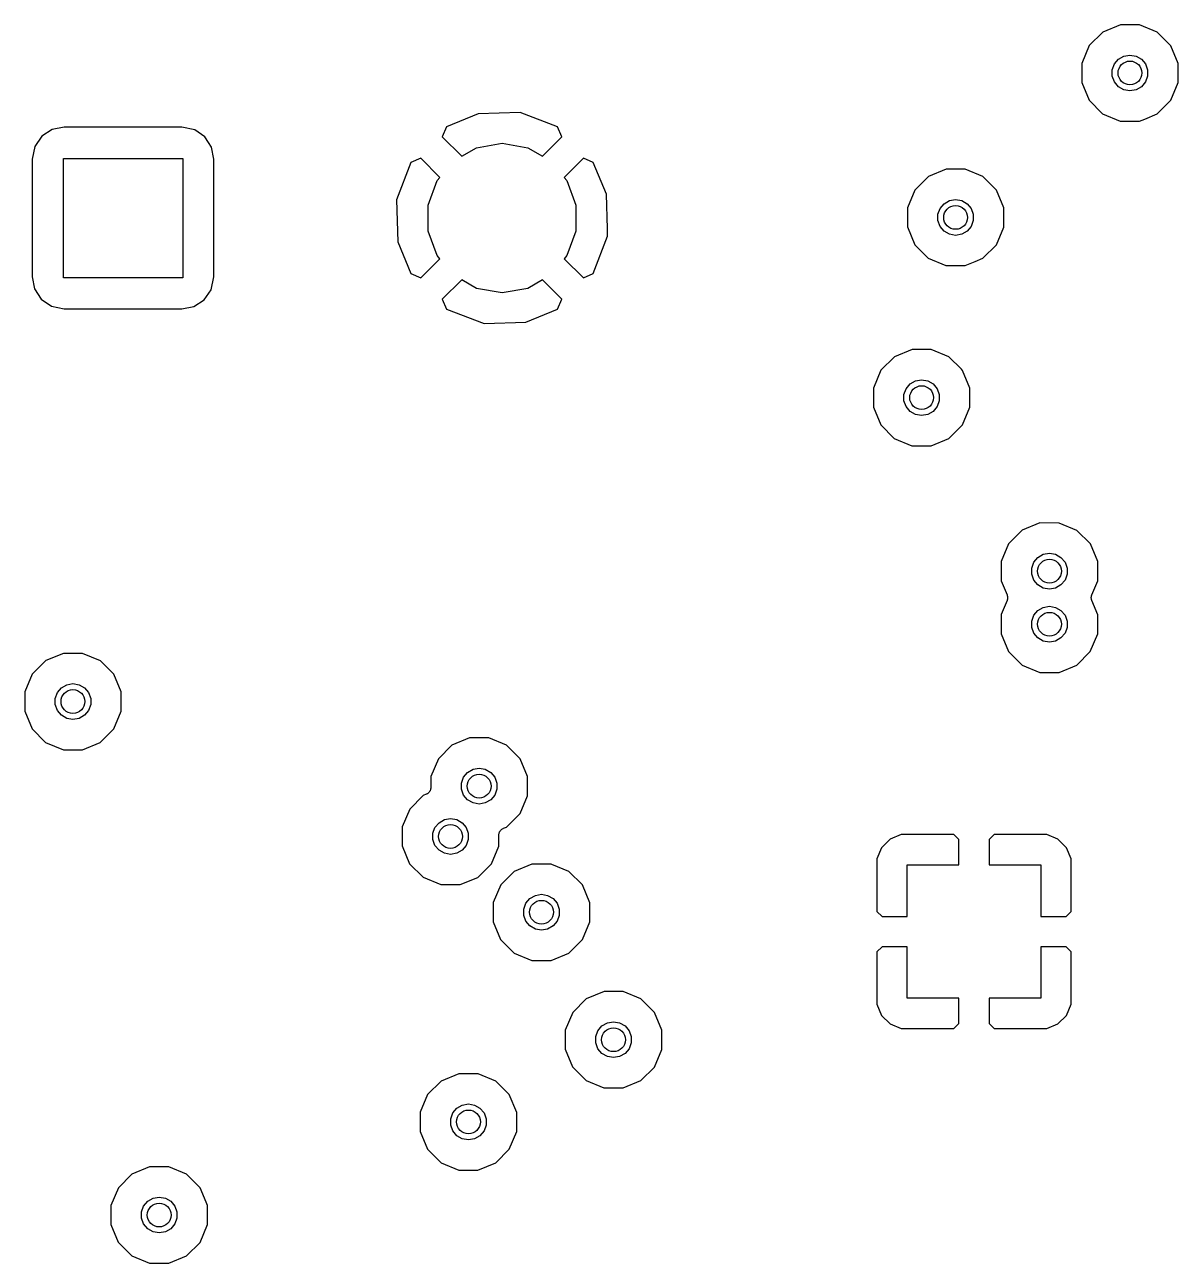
# Model space of a CAD drawing. Extents: x 10 to 287, y -200 to -10.
# Drawn here: x 118.6 to 137.92, y -67.86 to -47.1 of the extents above; entities that cross this region are included whole.
import ezdxf

# ---------------------------------------------------------------- set-up
doc = ezdxf.new("R2010")
doc.units = 0
doc.header["$MEASUREMENT"] = 0
doc.layers.add('BLACK', color=7, linetype='CONTINUOUS')

msp = doc.modelspace()

# ---------------------------------------------------------------- linework, layer by layer
at = {"layer": 'Black'}
for p, q in [((136.952, -47.1042), (136.655, -47.2269)), ((137.273, -47.1044), (136.952, -47.1042)), ((137.57, -47.2277), (137.273, -47.1044)), ((136.655, -47.2269), (136.427, -47.4539)), ((137.708, -47.3664), (137.57, -47.2277)), ((136.427, -47.4539), (136.304, -47.7506)), ((137.797, -47.4551), (137.708, -47.3664)), ((137.92, -47.7521), (137.797, -47.4551)), ((136.851, -47.7616), (136.918, -47.6815)), ((136.918, -47.6815), (137.009, -47.6293)), ((137.009, -47.6293), (137.112, -47.6112)), ((137.112, -47.6112), (137.215, -47.6293)), ((137.215, -47.6293), (137.305, -47.6815)), ((137.305, -47.6815), (137.372, -47.7616)), ((136.304, -47.7506), (136.304, -48.072)), ((136.815, -47.8598), (136.851, -47.7616)), ((136.815, -47.9643), (136.815, -47.8598)), ((137.372, -47.7616), (137.408, -47.8598)), ((137.408, -47.8598), (137.408, -47.9643)), ((137.919, -48.0734), (137.92, -47.7521)), ((136.304, -48.072), (136.427, -48.369)), ((136.851, -48.0625), (136.815, -47.9643)), ((136.918, -48.1425), (136.851, -48.0625)), ((137.009, -48.1947), (136.918, -48.1425)), ((137.305, -48.1425), (137.215, -48.1947)), ((137.372, -48.0625), (137.305, -48.1425)), ((137.408, -47.9643), (137.372, -48.0625)), ((137.796, -48.3702), (137.919, -48.0734)), ((137.112, -48.2129), (137.009, -48.1947)), ((137.215, -48.1947), (137.112, -48.2129)), ((136.427, -48.369), (136.654, -48.5964)), ((137.569, -48.5972), (137.796, -48.3702)), ((126.195, -48.5952), (125.665, -48.8148)), ((126.896, -48.5764), (126.195, -48.5952)), ((127.523, -48.8166), (126.896, -48.5764)), ((136.654, -48.5964), (136.95, -48.7196)), ((136.95, -48.7196), (137.272, -48.7199)), ((137.272, -48.7199), (137.36, -48.6833)), ((137.36, -48.6833), (137.569, -48.5972)), ((137.36, -48.6833), (137.36, -48.6833)), ((118.883, -48.9721), (118.767, -49.1418)), ((119.057, -48.8604), (118.883, -48.9721)), ((119.256, -48.8229), (119.057, -48.8604)), ((121.23, -48.8229), (119.256, -48.8229)), ((121.445, -48.8662), (121.23, -48.8229)), ((121.614, -48.9822), (121.445, -48.8662)), ((125.665, -48.8148), (125.591, -48.9814)), ((127.596, -48.9814), (127.523, -48.8166)), ((118.767, -49.1418), (118.724, -49.356)), ((121.676, -49.0784), (121.614, -48.9822)), ((121.726, -49.1559), (121.676, -49.0784)), ((121.676, -49.0784), (121.676, -49.0784)), ((121.764, -49.3552), (121.726, -49.1559)), ((125.591, -48.9814), (125.917, -49.3069)), ((125.917, -49.3069), (126.165, -49.164)), ((126.165, -49.164), (126.594, -49.0883)), ((126.594, -49.0883), (127.023, -49.164)), ((127.023, -49.164), (127.27, -49.3069)), ((127.27, -49.3069), (127.596, -48.9814)), ((118.724, -49.356), (118.724, -51.3304)), ((119.244, -51.3423), (119.244, -49.3433)), ((119.244, -49.3433), (121.243, -49.3433)), ((121.243, -49.3433), (121.243, -51.3423)), ((121.764, -50.0187), (121.764, -49.3552)), ((125.232, -49.3406), (125.067, -49.4134)), ((125.553, -49.6612), (125.232, -49.3406)), ((127.955, -49.3406), (127.634, -49.6612)), ((128.122, -49.4142), (127.955, -49.3406)), ((125.067, -49.4134), (124.827, -50.0405)), ((128.341, -49.9443), (128.122, -49.4142)), ((134.031, -49.5248), (133.734, -49.6475)), ((134.352, -49.5251), (134.031, -49.5248)), ((134.649, -49.6483), (134.352, -49.5251)), ((125.358, -50.125), (125.507, -49.7156)), ((125.507, -49.7156), (125.553, -49.6612)), ((127.634, -49.6612), (127.68, -49.7156)), ((127.68, -49.7156), (127.829, -50.125)), ((133.734, -49.6475), (133.506, -49.8745)), ((134.876, -49.8757), (134.649, -49.6483)), ((128.357, -50.5212), (128.341, -49.9443)), ((133.506, -49.8745), (133.383, -50.1713)), ((134.999, -50.1727), (134.876, -49.8757)), ((121.764, -51.3296), (121.764, -50.0187)), ((124.827, -50.0405), (124.846, -50.7413)), ((125.358, -50.5606), (125.358, -50.125)), ((127.829, -50.125), (127.829, -50.5606)), ((133.383, -50.1713), (133.383, -50.4926)), ((133.894, -50.2804), (133.93, -50.1822)), ((133.93, -50.1822), (133.997, -50.1022)), ((133.997, -50.1022), (134.088, -50.0499)), ((134.088, -50.0499), (134.191, -50.0318)), ((134.191, -50.0318), (134.294, -50.0499)), ((134.294, -50.0499), (134.384, -50.1022)), ((134.384, -50.1022), (134.451, -50.1822)), ((134.451, -50.1822), (134.487, -50.2804)), ((134.998, -50.494), (134.999, -50.1727)), ((133.894, -50.3849), (133.894, -50.2804)), ((133.93, -50.4831), (133.894, -50.3849)), ((134.487, -50.3849), (134.451, -50.4831)), ((134.487, -50.2804), (134.487, -50.3849)), ((125.507, -50.97), (125.358, -50.5606)), ((127.829, -50.5606), (127.68, -50.97)), ((128.36, -50.6451), (128.357, -50.5212)), ((133.383, -50.4926), (133.506, -50.7896)), ((133.997, -50.5631), (133.93, -50.4831)), ((134.088, -50.6154), (133.997, -50.5631)), ((134.191, -50.6335), (134.088, -50.6154)), ((134.294, -50.6154), (134.191, -50.6335)), ((134.384, -50.5631), (134.294, -50.6154)), ((134.451, -50.4831), (134.384, -50.5631)), ((134.875, -50.7908), (134.998, -50.494)), ((124.846, -50.7413), (125.066, -51.2714)), ((128.12, -51.2722), (128.36, -50.6451)), ((133.506, -50.7896), (133.733, -51.017)), ((134.648, -51.0178), (134.875, -50.7908)), ((125.232, -51.345), (125.553, -51.0244)), ((125.553, -51.0244), (125.507, -50.97)), ((127.68, -50.97), (127.634, -51.0244)), ((127.634, -51.0244), (127.955, -51.345)), ((133.733, -51.017), (134.029, -51.1402)), ((134.519, -51.0709), (134.648, -51.0178)), ((134.029, -51.1402), (134.351, -51.1405)), ((134.351, -51.1405), (134.519, -51.0709)), ((118.724, -51.3304), (118.761, -51.5297)), ((121.243, -51.3423), (119.244, -51.3423)), ((121.72, -51.5438), (121.764, -51.3296)), ((125.066, -51.2714), (125.232, -51.345)), ((125.917, -51.3787), (125.591, -51.7042)), ((126.165, -51.5216), (125.917, -51.3787)), ((127.27, -51.3787), (127.023, -51.5216)), ((127.596, -51.7042), (127.27, -51.3787)), ((127.955, -51.345), (128.12, -51.2722)), ((118.761, -51.5297), (118.873, -51.7034)), ((121.604, -51.7135), (121.679, -51.6042)), ((121.679, -51.6042), (121.72, -51.5438)), ((121.679, -51.6042), (121.679, -51.6042)), ((126.594, -51.5973), (126.165, -51.5216)), ((127.023, -51.5216), (126.594, -51.5973)), ((118.873, -51.7034), (119.043, -51.8194)), ((119.043, -51.8194), (119.257, -51.8627)), ((119.257, -51.8627), (121.231, -51.8627)), ((121.231, -51.8627), (121.431, -51.8252)), ((121.431, -51.8252), (121.604, -51.7135)), ((125.591, -51.7042), (125.664, -51.869)), ((125.664, -51.869), (126.291, -52.1092)), ((126.992, -52.0904), (127.522, -51.8708)), ((127.522, -51.8708), (127.596, -51.7042)), ((126.291, -52.1092), (126.992, -52.0904)), ((133.165, -52.6675), (132.937, -52.8946)), ((133.462, -52.5448), (133.165, -52.6675)), ((133.783, -52.5451), (133.462, -52.5448)), ((134.08, -52.6683), (133.783, -52.5451)), ((134.289, -52.8782), (134.08, -52.6683)), ((132.937, -52.8946), (132.814, -53.1913)), ((134.307, -52.8958), (134.289, -52.8782)), ((134.43, -53.1927), (134.307, -52.8958)), ((133.361, -53.2023), (133.428, -53.1222)), ((133.428, -53.1222), (133.519, -53.07)), ((133.519, -53.07), (133.622, -53.0518)), ((133.622, -53.0518), (133.725, -53.07)), ((133.725, -53.07), (133.815, -53.1222)), ((133.815, -53.1222), (133.882, -53.2023)), ((132.814, -53.1913), (132.814, -53.5127)), ((133.325, -53.3005), (133.361, -53.2023)), ((133.325, -53.4049), (133.325, -53.3005)), ((133.882, -53.2023), (133.918, -53.3005)), ((133.918, -53.3005), (133.918, -53.4049)), ((134.429, -53.5141), (134.43, -53.1927)), ((132.814, -53.5127), (132.937, -53.8096)), ((133.361, -53.5031), (133.325, -53.4049)), ((133.428, -53.5832), (133.361, -53.5031)), ((133.882, -53.5031), (133.815, -53.5832)), ((133.918, -53.4049), (133.882, -53.5031)), ((134.306, -53.8108), (134.429, -53.5141)), ((133.519, -53.6354), (133.428, -53.5832)), ((133.622, -53.6536), (133.519, -53.6354)), ((133.725, -53.6354), (133.622, -53.6536)), ((133.815, -53.5832), (133.725, -53.6354)), ((132.937, -53.8096), (133.164, -54.0371)), ((134.079, -54.0379), (134.306, -53.8108)), ((133.164, -54.0371), (133.46, -54.1603)), ((133.46, -54.1603), (133.782, -54.1606)), ((133.782, -54.1606), (134.079, -54.0379)), ((135.306, -55.5758), (135.079, -55.8029)), ((135.603, -55.4531), (135.306, -55.5758)), ((135.924, -55.4534), (135.603, -55.4531)), ((136.221, -55.5766), (135.924, -55.4534)), ((136.448, -55.8041), (136.221, -55.5766)), ((135.079, -55.8029), (134.955, -56.0996)), ((136.571, -56.101), (136.448, -55.8041)), ((135.502, -56.1106), (135.57, -56.0305)), ((135.57, -56.0305), (135.66, -55.9783)), ((135.66, -55.9783), (135.763, -55.9601)), ((135.763, -55.9601), (135.866, -55.9783)), ((135.866, -55.9783), (135.956, -56.0305)), ((135.956, -56.0305), (136.024, -56.1106)), ((134.955, -56.0996), (134.955, -56.421)), ((135.467, -56.2088), (135.502, -56.1106)), ((135.467, -56.3132), (135.467, -56.2088)), ((136.024, -56.1106), (136.059, -56.2088)), ((136.059, -56.2088), (136.059, -56.3132)), ((136.571, -56.319), (136.571, -56.101)), ((134.955, -56.421), (135.053, -56.6572)), ((135.502, -56.4114), (135.467, -56.3132)), ((135.57, -56.4915), (135.502, -56.4114)), ((136.024, -56.4114), (135.956, -56.4915)), ((136.059, -56.3132), (136.024, -56.4114)), ((136.473, -56.6566), (136.571, -56.4224)), ((136.571, -56.4224), (136.571, -56.319)), ((135.053, -56.6572), (135.054, -56.6627)), ((135.66, -56.5437), (135.57, -56.4915)), ((135.763, -56.5619), (135.66, -56.5437)), ((135.866, -56.5437), (135.763, -56.5619)), ((135.956, -56.4915), (135.866, -56.5437)), ((136.472, -56.662), (136.473, -56.6566)), ((135.053, -56.7544), (134.955, -56.9886)), ((135.054, -56.749), (135.053, -56.7544)), ((135.054, -56.6627), (135.057, -56.6676)), ((135.056, -56.744), (135.054, -56.749)), ((135.059, -56.7276), (135.056, -56.744)), ((135.057, -56.6676), (135.059, -56.6841)), ((135.059, -56.6841), (135.062, -56.7003)), ((135.062, -56.7114), (135.059, -56.7276)), ((135.062, -56.7003), (135.062, -56.7058)), ((135.062, -56.7058), (135.062, -56.7114)), ((135.66, -56.8673), (135.763, -56.8491)), ((135.763, -56.8491), (135.866, -56.8673)), ((136.464, -56.6996), (136.467, -56.6834)), ((136.464, -56.7052), (136.464, -56.6996)), ((136.464, -56.7107), (136.464, -56.7052)), ((136.467, -56.7269), (136.464, -56.7107)), ((136.467, -56.6834), (136.47, -56.667)), ((136.469, -56.7434), (136.467, -56.7269)), ((136.472, -56.7483), (136.469, -56.7434)), ((136.47, -56.667), (136.472, -56.662)), ((136.473, -56.7538), (136.472, -56.7483)), ((136.571, -56.99), (136.473, -56.7538)), ((134.955, -56.9886), (134.955, -57.31)), ((135.467, -57.0978), (135.502, -56.9996)), ((135.502, -56.9996), (135.57, -56.9195)), ((135.57, -56.9195), (135.66, -56.8673)), ((135.866, -56.8673), (135.956, -56.9195)), ((135.956, -56.9195), (136.024, -56.9996)), ((136.024, -56.9996), (136.059, -57.0978)), ((136.571, -57.3114), (136.571, -56.99)), ((135.467, -57.2022), (135.467, -57.0978)), ((135.502, -57.3004), (135.467, -57.2022)), ((136.059, -57.2022), (136.024, -57.3004)), ((136.059, -57.0978), (136.059, -57.2022)), ((134.955, -57.31), (135.078, -57.6069)), ((135.57, -57.3805), (135.502, -57.3004)), ((135.66, -57.4327), (135.57, -57.3805)), ((135.763, -57.4509), (135.66, -57.4327)), ((135.866, -57.4327), (135.763, -57.4509)), ((135.956, -57.3805), (135.866, -57.4327)), ((136.024, -57.3004), (135.956, -57.3805)), ((136.447, -57.6081), (136.571, -57.3114)), ((119.245, -57.6375), (118.948, -57.7602)), ((119.567, -57.6378), (119.245, -57.6375)), ((119.864, -57.761), (119.567, -57.6378)), ((135.078, -57.6069), (135.305, -57.8344)), ((136.22, -57.8352), (136.447, -57.6081)), ((118.948, -57.7602), (118.721, -57.9873)), ((120.091, -57.9885), (119.864, -57.761)), ((135.305, -57.8344), (135.602, -57.9576)), ((135.923, -57.9579), (136.22, -57.8352)), ((118.721, -57.9873), (118.598, -58.284)), ((120.213, -58.2854), (120.091, -57.9885)), ((135.602, -57.9576), (135.923, -57.9579)), ((118.598, -58.284), (118.598, -58.6054)), ((119.109, -58.3932), (119.145, -58.295)), ((119.145, -58.295), (119.212, -58.2149)), ((119.212, -58.2149), (119.302, -58.1627)), ((119.302, -58.1627), (119.405, -58.1445)), ((119.405, -58.1445), (119.508, -58.1627)), ((119.508, -58.1627), (119.599, -58.2149)), ((119.599, -58.2149), (119.666, -58.295)), ((119.666, -58.295), (119.702, -58.3932)), ((120.213, -58.6068), (120.213, -58.2854)), ((119.109, -58.4976), (119.109, -58.3932)), ((119.145, -58.5958), (119.109, -58.4976)), ((119.702, -58.4976), (119.666, -58.5958)), ((119.702, -58.3932), (119.702, -58.4976)), ((118.598, -58.6054), (118.72, -58.9023)), ((119.212, -58.6759), (119.145, -58.5958)), ((119.302, -58.7281), (119.212, -58.6759)), ((119.405, -58.7463), (119.302, -58.7281)), ((119.508, -58.7281), (119.405, -58.7463)), ((119.599, -58.6759), (119.508, -58.7281)), ((119.666, -58.5958), (119.599, -58.6759)), ((120.09, -58.9035), (120.213, -58.6068)), ((118.72, -58.9023), (118.947, -59.1298)), ((119.862, -59.1306), (120.09, -58.9035)), ((118.947, -59.1298), (119.244, -59.253)), ((119.565, -59.2533), (119.862, -59.1306)), ((126.05, -59.0549), (125.753, -59.1776)), ((126.371, -59.0551), (126.05, -59.0549)), ((126.668, -59.1784), (126.371, -59.0551)), ((119.244, -59.253), (119.565, -59.2533)), ((125.753, -59.1776), (125.526, -59.4046)), ((126.895, -59.4058), (126.668, -59.1784)), ((125.526, -59.4046), (125.402, -59.7013)), ((126.107, -59.58), (126.21, -59.5619)), ((126.21, -59.5619), (126.313, -59.58)), ((127.018, -59.7028), (126.895, -59.4058)), ((125.402, -59.7013), (125.402, -59.8826)), ((125.914, -59.8105), (125.95, -59.7123)), ((125.95, -59.7123), (126.017, -59.6322)), ((126.017, -59.6322), (126.107, -59.58)), ((126.313, -59.58), (126.403, -59.6322)), ((126.403, -59.6322), (126.471, -59.7123)), ((126.471, -59.7123), (126.506, -59.8105)), ((127.018, -60.0241), (127.018, -59.7028)), ((125.361, -59.9762), (125.349, -59.9836)), ((125.366, -59.9696), (125.361, -59.9762)), ((125.373, -59.9642), (125.366, -59.9696)), ((125.379, -59.9522), (125.373, -59.9642)), ((125.388, -59.9412), (125.379, -59.9522)), ((125.39, -59.9333), (125.388, -59.9412)), ((125.395, -59.926), (125.39, -59.9333)), ((125.397, -59.9124), (125.395, -59.926)), ((125.401, -59.8992), (125.397, -59.9124)), ((125.402, -59.8826), (125.401, -59.8908)), ((125.401, -59.8908), (125.401, -59.8992)), ((125.914, -59.915), (125.914, -59.8105)), ((125.95, -60.0132), (125.914, -59.915)), ((126.506, -59.915), (126.471, -60.0132)), ((126.506, -59.8105), (126.506, -59.915)), ((125.273, -60.0208), (125.046, -60.2479)), ((125.324, -59.9999), (125.273, -60.0208)), ((125.331, -59.9954), (125.324, -59.9999)), ((125.339, -59.9925), (125.331, -59.9954)), ((125.349, -59.9836), (125.339, -59.9925)), ((126.017, -60.0932), (125.95, -60.0132)), ((126.107, -60.1454), (126.017, -60.0932)), ((126.21, -60.1636), (126.107, -60.1454)), ((126.313, -60.1454), (126.21, -60.1636)), ((126.403, -60.0932), (126.313, -60.1454)), ((126.471, -60.0132), (126.403, -60.0932)), ((126.894, -60.3209), (127.018, -60.0241)), ((125.046, -60.2479), (124.922, -60.5446)), ((126.667, -60.5479), (126.894, -60.3209)), ((124.922, -60.5446), (124.922, -60.866)), ((125.434, -60.6538), (125.469, -60.5556)), ((125.469, -60.5556), (125.537, -60.4755)), ((125.537, -60.4755), (125.627, -60.4233)), ((125.627, -60.4233), (125.73, -60.4051)), ((125.73, -60.4051), (125.833, -60.4233)), ((125.833, -60.4233), (125.923, -60.4755)), ((125.923, -60.4755), (125.991, -60.5556)), ((125.991, -60.5556), (126.026, -60.6538)), ((126.568, -60.6045), (126.574, -60.5991)), ((126.574, -60.5991), (126.579, -60.5925)), ((126.579, -60.5925), (126.591, -60.5851)), ((126.591, -60.5851), (126.601, -60.5762)), ((126.601, -60.5762), (126.609, -60.5733)), ((126.609, -60.5733), (126.616, -60.5688)), ((126.616, -60.5688), (126.667, -60.5479)), ((125.434, -60.7582), (125.434, -60.6538)), ((125.469, -60.8564), (125.434, -60.7582)), ((126.026, -60.7582), (125.991, -60.8564)), ((126.026, -60.6538), (126.026, -60.7582)), ((126.538, -60.6861), (126.539, -60.6779)), ((126.538, -60.8674), (126.538, -60.6861)), ((126.539, -60.6695), (126.543, -60.6563)), ((126.539, -60.6779), (126.539, -60.6695)), ((126.543, -60.6563), (126.545, -60.6427)), ((126.545, -60.6427), (126.55, -60.6354)), ((126.55, -60.6354), (126.552, -60.6275)), ((126.552, -60.6275), (126.561, -60.6165)), ((126.561, -60.6165), (126.568, -60.6045)), ((133.095, -60.7517), (132.952, -60.8946)), ((133.281, -60.6744), (133.095, -60.7517)), ((134.162, -60.6744), (133.281, -60.6744)), ((134.246, -60.7588), (134.162, -60.6744)), ((134.246, -61.1824), (134.246, -60.7588)), ((134.838, -60.6744), (134.754, -60.7588)), ((134.754, -60.7588), (134.754, -61.1824)), ((135.719, -60.6744), (134.838, -60.6744)), ((135.905, -60.7517), (135.719, -60.6744)), ((136.048, -60.8946), (135.905, -60.7517)), ((124.922, -60.866), (125.045, -61.1629)), ((125.537, -60.9365), (125.469, -60.8564)), ((125.627, -60.9887), (125.537, -60.9365)), ((125.73, -61.0069), (125.627, -60.9887)), ((125.833, -60.9887), (125.73, -61.0069)), ((125.923, -60.9365), (125.833, -60.9887)), ((125.991, -60.8564), (125.923, -60.9365)), ((126.414, -61.1641), (126.538, -60.8674)), ((132.952, -60.8946), (132.874, -61.0814)), ((136.126, -61.0814), (136.048, -60.8946)), ((125.045, -61.1629), (125.272, -61.3904)), ((126.187, -61.3912), (126.414, -61.1641)), ((127.094, -61.1681), (126.797, -61.2908)), ((127.415, -61.1684), (127.094, -61.1681)), ((127.427, -61.1734), (127.415, -61.1684)), ((127.712, -61.2916), (127.427, -61.1734)), ((127.427, -61.1734), (127.427, -61.1734)), ((132.874, -61.0814), (132.874, -61.9616)), ((133.382, -62.046), (133.382, -61.1824)), ((133.382, -61.1824), (134.246, -61.1824)), ((134.754, -61.1824), (135.618, -61.1824)), ((135.618, -61.1824), (135.618, -62.046)), ((136.126, -61.9616), (136.126, -61.0814)), ((125.272, -61.3904), (125.569, -61.5136)), ((125.89, -61.5139), (126.187, -61.3912)), ((126.797, -61.2908), (126.57, -61.5179)), ((127.939, -61.5191), (127.712, -61.2916)), ((125.569, -61.5136), (125.89, -61.5139)), ((126.57, -61.5179), (126.446, -61.8146)), ((128.062, -61.816), (127.939, -61.5191)), ((126.446, -61.8146), (126.446, -62.136)), ((126.958, -61.9238), (126.993, -61.8256)), ((126.993, -61.8256), (127.061, -61.7455)), ((127.061, -61.7455), (127.151, -61.6933)), ((127.151, -61.6933), (127.254, -61.6751)), ((127.254, -61.6751), (127.357, -61.6933)), ((127.357, -61.6933), (127.447, -61.7455)), ((127.447, -61.7455), (127.515, -61.8256)), ((127.515, -61.8256), (127.55, -61.9238)), ((128.062, -62.1374), (128.062, -61.816)), ((126.958, -62.0282), (126.958, -61.9238)), ((126.993, -62.1264), (126.958, -62.0282)), ((127.55, -62.0282), (127.515, -62.1264)), ((127.55, -61.9238), (127.55, -62.0282)), ((132.874, -61.9616), (132.959, -62.046)), ((132.959, -62.046), (133.382, -62.046)), ((135.618, -62.046), (136.041, -62.046)), ((136.041, -62.046), (136.126, -61.9616)), ((126.446, -62.136), (126.569, -62.4329)), ((127.061, -62.2065), (126.993, -62.1264)), ((127.151, -62.2587), (127.061, -62.2065)), ((127.254, -62.2769), (127.151, -62.2587)), ((127.357, -62.2587), (127.254, -62.2769)), ((127.447, -62.2065), (127.357, -62.2587)), ((127.515, -62.1264), (127.447, -62.2065)), ((127.938, -62.4341), (128.062, -62.1374)), ((126.569, -62.4329), (126.796, -62.6604)), ((127.877, -62.4959), (127.938, -62.4341)), ((126.796, -62.6604), (127.093, -62.7836)), ((127.414, -62.7839), (127.711, -62.6612)), ((127.711, -62.6612), (127.877, -62.4959)), ((132.959, -62.554), (132.874, -62.6384)), ((132.874, -62.6384), (132.874, -63.5186)), ((133.382, -62.554), (132.959, -62.554)), ((133.382, -63.4176), (133.382, -62.554)), ((135.618, -62.554), (135.618, -63.4176)), ((136.041, -62.554), (135.618, -62.554)), ((136.126, -62.6384), (136.041, -62.554)), ((136.126, -63.5186), (136.126, -62.6384)), ((127.093, -62.7836), (127.414, -62.7839)), ((128.004, -63.427), (127.776, -63.654)), ((128.301, -63.3043), (128.004, -63.427)), ((128.622, -63.3046), (128.301, -63.3043)), ((128.919, -63.4278), (128.622, -63.3046)), ((129.146, -63.6552), (128.919, -63.4278)), ((134.246, -63.4176), (133.382, -63.4176)), ((134.246, -63.8412), (134.246, -63.4176)), ((135.618, -63.4176), (134.754, -63.4176)), ((134.754, -63.4176), (134.754, -63.8412)), ((127.776, -63.654), (127.653, -63.9508)), ((129.268, -63.9522), (129.146, -63.6552)), ((132.874, -63.5186), (132.952, -63.7054)), ((132.952, -63.7054), (133.095, -63.8483)), ((135.905, -63.8483), (136.048, -63.7054)), ((136.048, -63.7054), (136.126, -63.5186)), ((128.2, -63.9617), (128.267, -63.8817)), ((128.267, -63.8817), (128.358, -63.8294)), ((128.358, -63.8294), (128.46, -63.8113)), ((128.46, -63.8113), (128.563, -63.8294)), ((128.563, -63.8294), (128.654, -63.8817)), ((128.654, -63.8817), (128.721, -63.9617)), ((133.095, -63.8483), (133.281, -63.9256)), ((134.162, -63.9256), (134.246, -63.8412)), ((134.754, -63.8412), (134.838, -63.9256)), ((135.719, -63.9256), (135.905, -63.8483)), ((127.653, -63.9508), (127.653, -64.2721)), ((128.164, -64.0599), (128.2, -63.9617)), ((128.164, -64.1644), (128.164, -64.0599)), ((128.721, -63.9617), (128.757, -64.0599)), ((128.757, -64.0599), (128.757, -64.1644)), ((129.268, -64.2735), (129.268, -63.9522)), ((133.281, -63.9256), (134.162, -63.9256)), ((134.838, -63.9256), (135.719, -63.9256)), ((127.653, -64.2721), (127.775, -64.5691)), ((128.2, -64.2626), (128.164, -64.1644)), ((128.267, -64.3426), (128.2, -64.2626)), ((128.721, -64.2626), (128.654, -64.3426)), ((128.757, -64.1644), (128.721, -64.2626)), ((129.145, -64.5703), (129.268, -64.2735)), ((128.358, -64.3949), (128.267, -64.3426)), ((128.46, -64.413), (128.358, -64.3949)), ((128.563, -64.3949), (128.46, -64.413)), ((128.654, -64.3426), (128.563, -64.3949)), ((125.87, -64.6821), (125.573, -64.8048)), ((126.191, -64.6824), (125.87, -64.6821)), ((126.488, -64.8056), (126.191, -64.6824)), ((127.775, -64.5691), (128.002, -64.7965)), ((128.917, -64.7973), (129.145, -64.5703)), ((125.573, -64.8048), (125.346, -65.0319)), ((126.715, -65.0331), (126.488, -64.8056)), ((128.002, -64.7965), (128.299, -64.9197)), ((128.299, -64.9197), (128.62, -64.92)), ((128.62, -64.92), (128.917, -64.7973)), ((125.346, -65.0319), (125.222, -65.3286)), ((126.838, -65.33), (126.715, -65.0331)), ((125.222, -65.3286), (125.222, -65.65)), ((125.734, -65.4378), (125.769, -65.3396)), ((125.769, -65.3396), (125.837, -65.2595)), ((125.837, -65.2595), (125.927, -65.2073)), ((125.927, -65.2073), (126.03, -65.1891)), ((126.03, -65.1891), (126.133, -65.2073)), ((126.133, -65.2073), (126.223, -65.2595)), ((126.223, -65.2595), (126.291, -65.3396)), ((126.291, -65.3396), (126.326, -65.4378)), ((126.838, -65.6116), (126.838, -65.33)), ((125.734, -65.5422), (125.734, -65.4378)), ((125.769, -65.6404), (125.734, -65.5422)), ((126.326, -65.5422), (126.291, -65.6404)), ((126.326, -65.4378), (126.326, -65.5422)), ((125.222, -65.65), (125.345, -65.9469)), ((125.837, -65.7205), (125.769, -65.6404)), ((125.927, -65.7727), (125.837, -65.7205)), ((126.03, -65.7909), (125.927, -65.7727)), ((126.133, -65.7727), (126.03, -65.7909)), ((126.223, -65.7205), (126.133, -65.7727)), ((126.291, -65.6404), (126.223, -65.7205)), ((126.714, -65.9481), (126.838, -65.6514)), ((126.838, -65.6514), (126.838, -65.6116)), ((126.838, -65.6116), (126.838, -65.6116)), ((125.345, -65.9469), (125.572, -66.1744)), ((126.487, -66.1752), (126.714, -65.9481)), ((125.572, -66.1744), (125.869, -66.2976)), ((126.19, -66.2979), (126.487, -66.1752)), ((120.393, -66.3648), (120.166, -66.5919)), ((120.69, -66.2421), (120.393, -66.3648)), ((121.011, -66.2424), (120.69, -66.2421)), ((121.308, -66.3656), (121.011, -66.2424)), ((121.535, -66.5931), (121.308, -66.3656)), ((125.869, -66.2976), (126.19, -66.2979)), ((120.166, -66.5919), (120.042, -66.8886)), ((121.635, -66.8342), (121.535, -66.5931)), ((120.589, -66.8996), (120.657, -66.8195)), ((120.657, -66.8195), (120.747, -66.7673)), ((120.747, -66.7673), (120.85, -66.7491)), ((120.85, -66.7491), (120.953, -66.7673)), ((120.953, -66.7673), (121.043, -66.8195)), ((121.043, -66.8195), (121.111, -66.8996)), ((120.042, -66.8886), (120.042, -67.21)), ((120.554, -66.9978), (120.589, -66.8996)), ((120.554, -67.1022), (120.554, -66.9978)), ((121.111, -66.8996), (121.146, -66.9978)), ((121.146, -66.9978), (121.146, -67.1022)), ((121.658, -66.89), (121.635, -66.8342)), ((121.658, -67.2114), (121.658, -66.89)), ((120.042, -67.21), (120.165, -67.5069)), ((120.589, -67.2004), (120.554, -67.1022)), ((120.657, -67.2805), (120.589, -67.2004)), ((121.111, -67.2004), (121.043, -67.2805)), ((121.146, -67.1022), (121.111, -67.2004)), ((121.534, -67.5081), (121.658, -67.2114)), ((120.747, -67.3327), (120.657, -67.2805)), ((120.85, -67.3509), (120.747, -67.3327)), ((120.953, -67.3327), (120.85, -67.3509)), ((121.043, -67.2805), (120.953, -67.3327)), ((120.165, -67.5069), (120.392, -67.7344)), ((121.307, -67.7352), (121.534, -67.5081)), ((120.392, -67.7344), (120.689, -67.8576)), ((120.689, -67.8576), (121.01, -67.8579)), ((121.01, -67.8579), (121.307, -67.7352))]:
    msp.add_line(p, q, dxfattribs=at)
for centre in [(137.112, -47.912), (134.191, -50.3326), (133.622, -53.3527), (135.763, -56.261), (135.763, -57.15), (119.405, -58.4454), (126.21, -59.8627), (125.73, -60.706), (127.254, -61.976), (128.46, -64.1121), (126.03, -65.49), (120.85, -67.05)]:
    msp.add_circle(centre, 0.1994, dxfattribs=at)

doc.saveas('drawing.dxf')
